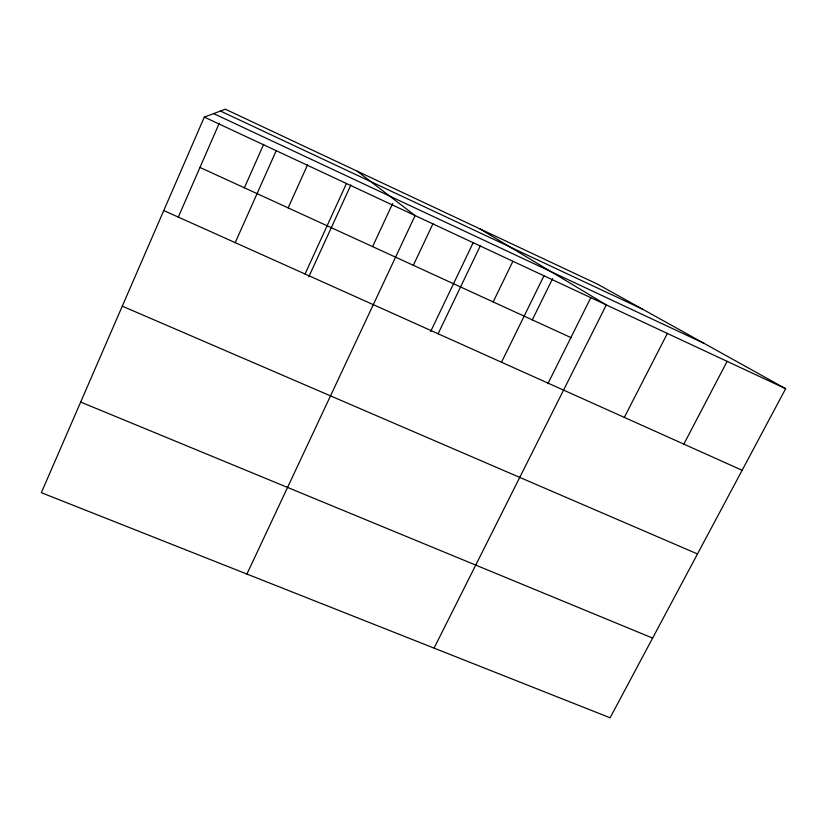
<?xml version="1.0" encoding="UTF-8"?>
<svg xmlns="http://www.w3.org/2000/svg" width="827" height="827" viewBox="0 0 827 827"><rect width="100%" height="100%" fill="white"/><g stroke="black" fill="none" stroke-linecap="round" stroke-linejoin="round"><path stroke-width="1.24" d="M204.31 117.093L41.35 492.685L610.099 717.795L785.65 388.7L597.559 284.168L225.378 109.205L204.31 117.093L785.65 388.7M178.239 217.232L219.279 123.182M244.379 187.801L263.689 144.27M235.219 242.642L276.208 150.69M288.147 207.877L307.582 164.79M305.049 274.006L346.451 183.501M308.802 276.776L350.855 185.01M372.595 246.622L392.67 203.473M246.922 574.052L415.092 215.568L357.192 171.168M413.335 265.312L432.966 223.724M430.66 331.482L473.251 242.549M438.093 333.757L480.229 246.001M493.171 301.927L512.854 261.404M501.503 362.226L543.959 275.784M532.288 319.873L552.632 278.585M547.898 383.656L590.757 297.803M434.061 648.12L606.325 304.915L479.825 228.821M624.333 417.387L667.368 333.436M683.836 444.12L727.129 361.358M80.674 402.056L652.617 638.093M122.282 306.166L697.492 553.966M163.767 210.554L742.129 470.294M199.969 167.436L570.899 337.581M220.458 111.045L642.775 309.288M213.645 113.599L704.025 343.339"/></g></svg>
